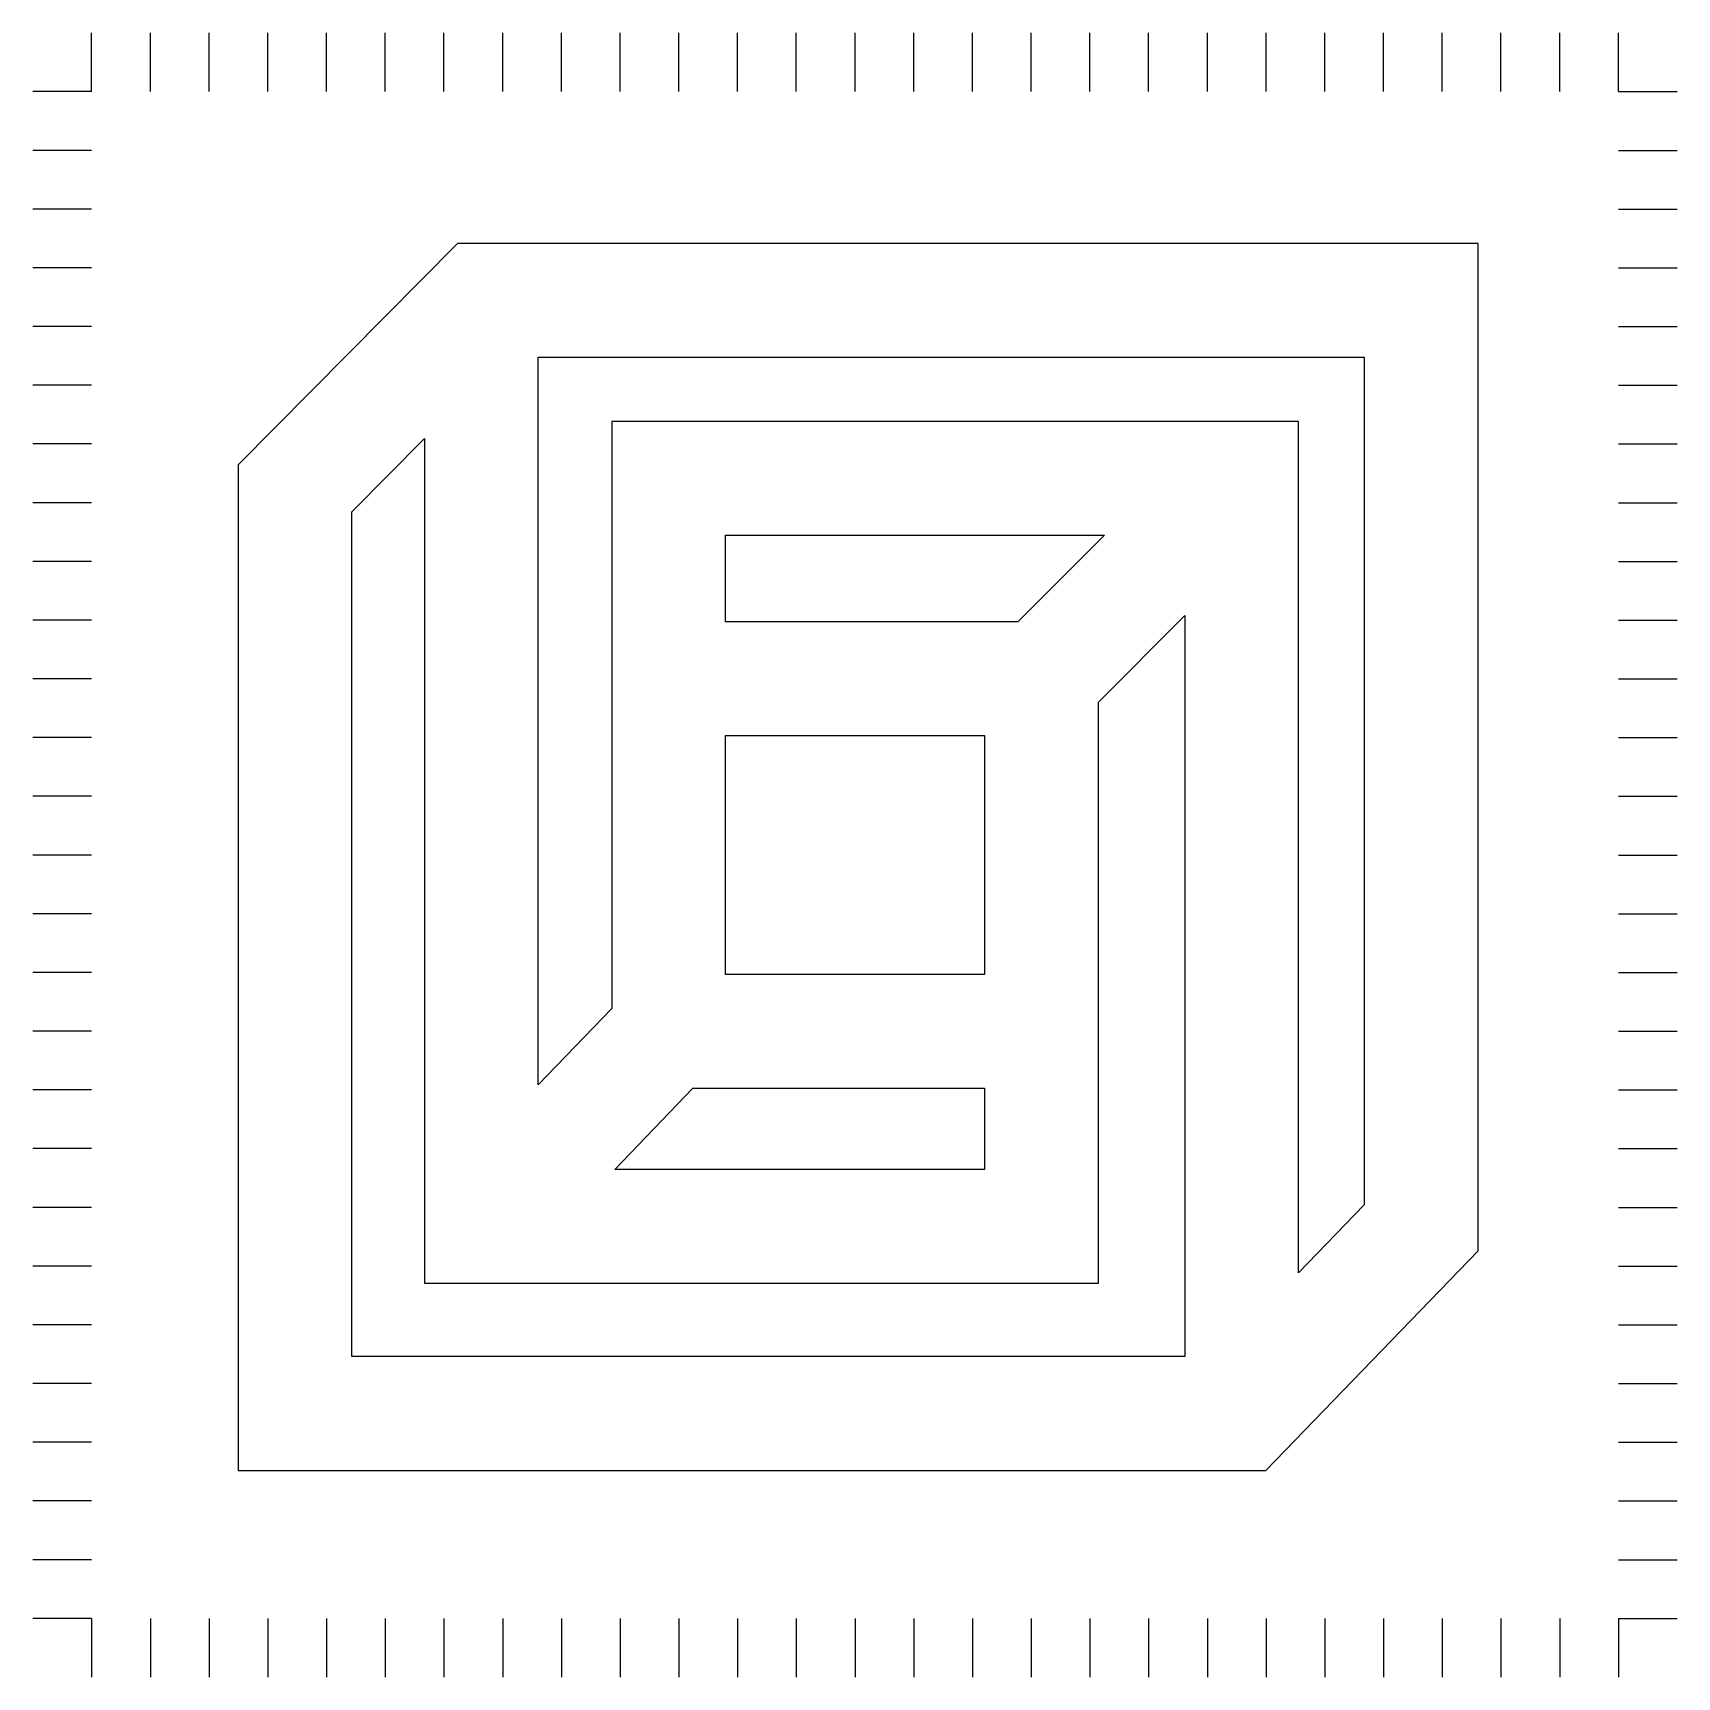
# Model space of a CAD drawing. Header units: metres. Extents: x 1138 to 1278, y -539 to -399.
import ezdxf

# ---------------------------------------------------------------- set-up
doc = ezdxf.new("R2010")
doc.units = ezdxf.units.M

msp = doc.modelspace()

# ---------------------------------------------------------------- linework, layer by layer
at = {"layer": 'COMPONENT2'}
for p, q in [((1174.04, -416.97, 0), (1155.35, -435.82, 0)), ((1260.93, -416.97, 0), (1174.04, -416.97, 0)), ((1260.93, -502.74, 0), (1260.93, -416.97, 0)), ((1180.91, -488.62, 0), (1180.91, -426.66, 0)), ((1180.91, -426.66, 0), (1251.24, -426.66, 0)), ((1251.24, -426.66, 0), (1251.24, -498.82, 0)), ((1245.65, -432.12, 0), (1187.16, -432.12, 0)), ((1187.16, -432.12, 0), (1187.16, -482.11, 0)), ((1245.65, -504.61, 0), (1245.65, -432.12, 0)), ((1165.04, -439.81, 0), (1171.22, -433.58, 0)), ((1171.22, -433.58, 0), (1171.22, -505.5, 0)), ((1155.35, -435.82, 0), (1155.35, -521.44, 0)), ((1165.04, -511.75, 0), (1165.04, -439.81, 0)), ((1196.85, -449.18, 0), (1196.85, -441.81, 0)), ((1196.85, -441.81, 0), (1229.11, -441.81, 0)), ((1229.11, -441.81, 0), (1221.74, -449.18, 0)), ((1221.74, -449.18, 0), (1196.85, -449.18, 0)), ((1228.6, -456.03, 0), (1235.96, -448.66, 0)), ((1235.96, -448.66, 0), (1235.96, -511.75, 0)), ((1228.6, -479.21, 0), (1228.6, -456.03, 0)), ((1196.85, -479.21, 0), (1196.85, -458.87, 0)), ((1196.85, -458.87, 0), (1218.9, -458.87, 0)), ((1218.9, -458.87, 0), (1218.9, -479.21, 0)), ((1218.9, -479.21, 0), (1196.85, -479.21, 0)), ((1228.6, -484.06, 0), (1228.6, -479.21, 0)), ((1187.16, -482.11, 0), (1180.91, -488.62, 0)), ((1228.6, -505.5, 0), (1228.6, -484.06, 0)), ((1187.43, -495.81, 0), (1194.07, -488.9, 0)), ((1194.07, -488.9, 0), (1218.9, -488.9, 0)), ((1218.9, -488.9, 0), (1218.9, -495.81, 0)), ((1218.9, -495.81, 0), (1187.43, -495.81, 0)), ((1251.24, -498.82, 0), (1245.65, -504.61, 0)), ((1242.86, -521.44, 0), (1260.93, -502.74, 0)), ((1171.22, -505.5, 0), (1228.6, -505.5, 0)), ((1235.96, -511.75, 0), (1165.04, -511.75, 0)), ((1155.35, -521.44, 0), (1242.86, -521.44, 0))]:
    msp.add_line(p, q, dxfattribs=at)
at = {"layer": 'Layer0'}
for p, q in [((1142.88, -404.04), (1142.88, -399.04)), ((1147.88, -404.04), (1147.88, -399.04)), ((1152.88, -404.04), (1152.88, -399.04)), ((1157.88, -404.04), (1157.88, -399.04)), ((1162.88, -404.04), (1162.88, -399.04)), ((1167.88, -404.04), (1167.88, -399.04)), ((1172.88, -404.04), (1172.88, -399.04)), ((1177.88, -404.04), (1177.88, -399.04)), ((1182.88, -404.04), (1182.88, -399.04)), ((1187.88, -404.04), (1187.88, -399.04)), ((1192.88, -404.04), (1192.88, -399.04)), ((1197.88, -404.04), (1197.88, -399.04)), ((1202.88, -404.04), (1202.88, -399.04)), ((1207.88, -404.04), (1207.88, -399.04)), ((1212.88, -404.04), (1212.88, -399.04)), ((1217.88, -404.04), (1217.88, -399.04)), ((1222.88, -404.04), (1222.88, -399.04)), ((1227.88, -404.04), (1227.88, -399.04)), ((1232.88, -404.04), (1232.88, -399.04)), ((1237.88, -404.04), (1237.88, -399.04)), ((1242.88, -404.04), (1242.88, -399.04)), ((1247.88, -404.04), (1247.88, -399.04)), ((1252.88, -404.04), (1252.88, -399.04)), ((1257.88, -404.04), (1257.88, -399.04)), ((1262.88, -404.04), (1262.88, -399.04)), ((1267.88, -404.04), (1267.88, -399.04)), ((1272.88, -404.04), (1272.88, -399.04)), ((1142.88, -404.04), (1137.88, -404.04)), ((1272.88, -404.04), (1277.88, -404.04)), ((1142.88, -409.04), (1137.88, -409.04)), ((1272.88, -409.04), (1277.88, -409.04)), ((1142.88, -414.04), (1137.88, -414.04)), ((1272.88, -414.04), (1277.88, -414.04)), ((1142.88, -419.04), (1137.88, -419.04)), ((1272.88, -419.04), (1277.88, -419.04)), ((1142.88, -424.04), (1137.88, -424.04)), ((1272.88, -424.04), (1277.88, -424.04)), ((1142.88, -429.04), (1137.88, -429.04)), ((1272.88, -429.04), (1277.88, -429.04)), ((1142.88, -434.04), (1137.88, -434.04)), ((1272.88, -434.04), (1277.88, -434.04)), ((1142.88, -439.04), (1137.88, -439.04)), ((1272.88, -439.04), (1277.88, -439.04)), ((1142.88, -444.04), (1137.88, -444.04)), ((1272.88, -444.04), (1277.88, -444.04)), ((1142.88, -449.04), (1137.88, -449.04)), ((1272.88, -449.04), (1277.88, -449.04)), ((1142.88, -454.04), (1137.88, -454.04)), ((1272.88, -454.04), (1277.88, -454.04)), ((1142.88, -459.04), (1137.88, -459.04)), ((1272.88, -459.04), (1277.88, -459.04)), ((1142.88, -464.04), (1137.88, -464.04)), ((1272.88, -464.04), (1277.88, -464.04)), ((1142.88, -469.04), (1137.88, -469.04)), ((1272.88, -469.04), (1277.88, -469.04)), ((1142.88, -474.04), (1137.88, -474.04)), ((1272.88, -474.04), (1277.88, -474.04)), ((1142.88, -479.04), (1137.88, -479.04)), ((1272.88, -479.04), (1277.88, -479.04)), ((1142.88, -484.04), (1137.88, -484.04)), ((1272.88, -484.04), (1277.88, -484.04)), ((1142.88, -489.04), (1137.88, -489.04)), ((1272.88, -489.04), (1277.88, -489.04)), ((1142.88, -494.04), (1137.88, -494.04)), ((1272.88, -494.04), (1277.88, -494.04)), ((1142.88, -499.04), (1137.88, -499.04)), ((1272.88, -499.04), (1277.88, -499.04)), ((1142.88, -504.04), (1137.88, -504.04)), ((1272.88, -504.04), (1277.88, -504.04)), ((1142.88, -509.04), (1137.88, -509.04)), ((1272.88, -509.04), (1277.88, -509.04)), ((1142.88, -514.04), (1137.88, -514.04)), ((1272.88, -514.04), (1277.88, -514.04)), ((1142.88, -519.04), (1137.88, -519.04)), ((1272.88, -519.04), (1277.88, -519.04)), ((1142.88, -524.04), (1137.88, -524.04)), ((1272.88, -524.04), (1277.88, -524.04)), ((1142.88, -529.04), (1137.88, -529.04)), ((1272.88, -529.04), (1277.88, -529.04)), ((1142.88, -534.04), (1137.88, -534.04)), ((1142.88, -534.04), (1142.88, -539.04)), ((1147.88, -534.04), (1147.88, -539.04)), ((1152.88, -534.04), (1152.88, -539.04)), ((1157.88, -534.04), (1157.88, -539.04)), ((1162.88, -534.04), (1162.88, -539.04)), ((1167.88, -534.04), (1167.88, -539.04)), ((1172.88, -534.04), (1172.88, -539.04)), ((1177.88, -534.04), (1177.88, -539.04)), ((1182.88, -534.04), (1182.88, -539.04)), ((1187.88, -534.04), (1187.88, -539.04)), ((1192.88, -534.04), (1192.88, -539.04)), ((1197.88, -534.04), (1197.88, -539.04)), ((1202.88, -534.04), (1202.88, -539.04)), ((1207.88, -534.04), (1207.88, -539.04)), ((1212.88, -534.04), (1212.88, -539.04)), ((1217.88, -534.04), (1217.88, -539.04)), ((1222.88, -534.04), (1222.88, -539.04)), ((1227.88, -534.04), (1227.88, -539.04)), ((1232.88, -534.04), (1232.88, -539.04)), ((1237.88, -534.04), (1237.88, -539.04)), ((1242.88, -534.04), (1242.88, -539.04)), ((1247.88, -534.04), (1247.88, -539.04)), ((1252.88, -534.04), (1252.88, -539.04)), ((1257.88, -534.04), (1257.88, -539.04)), ((1262.88, -534.04), (1262.88, -539.04)), ((1267.88, -534.04), (1267.88, -539.04)), ((1272.88, -534.04), (1277.88, -534.04)), ((1272.88, -534.04), (1272.88, -539.04))]:
    msp.add_line(p, q, dxfattribs=at)

doc.saveas('drawing.dxf')
